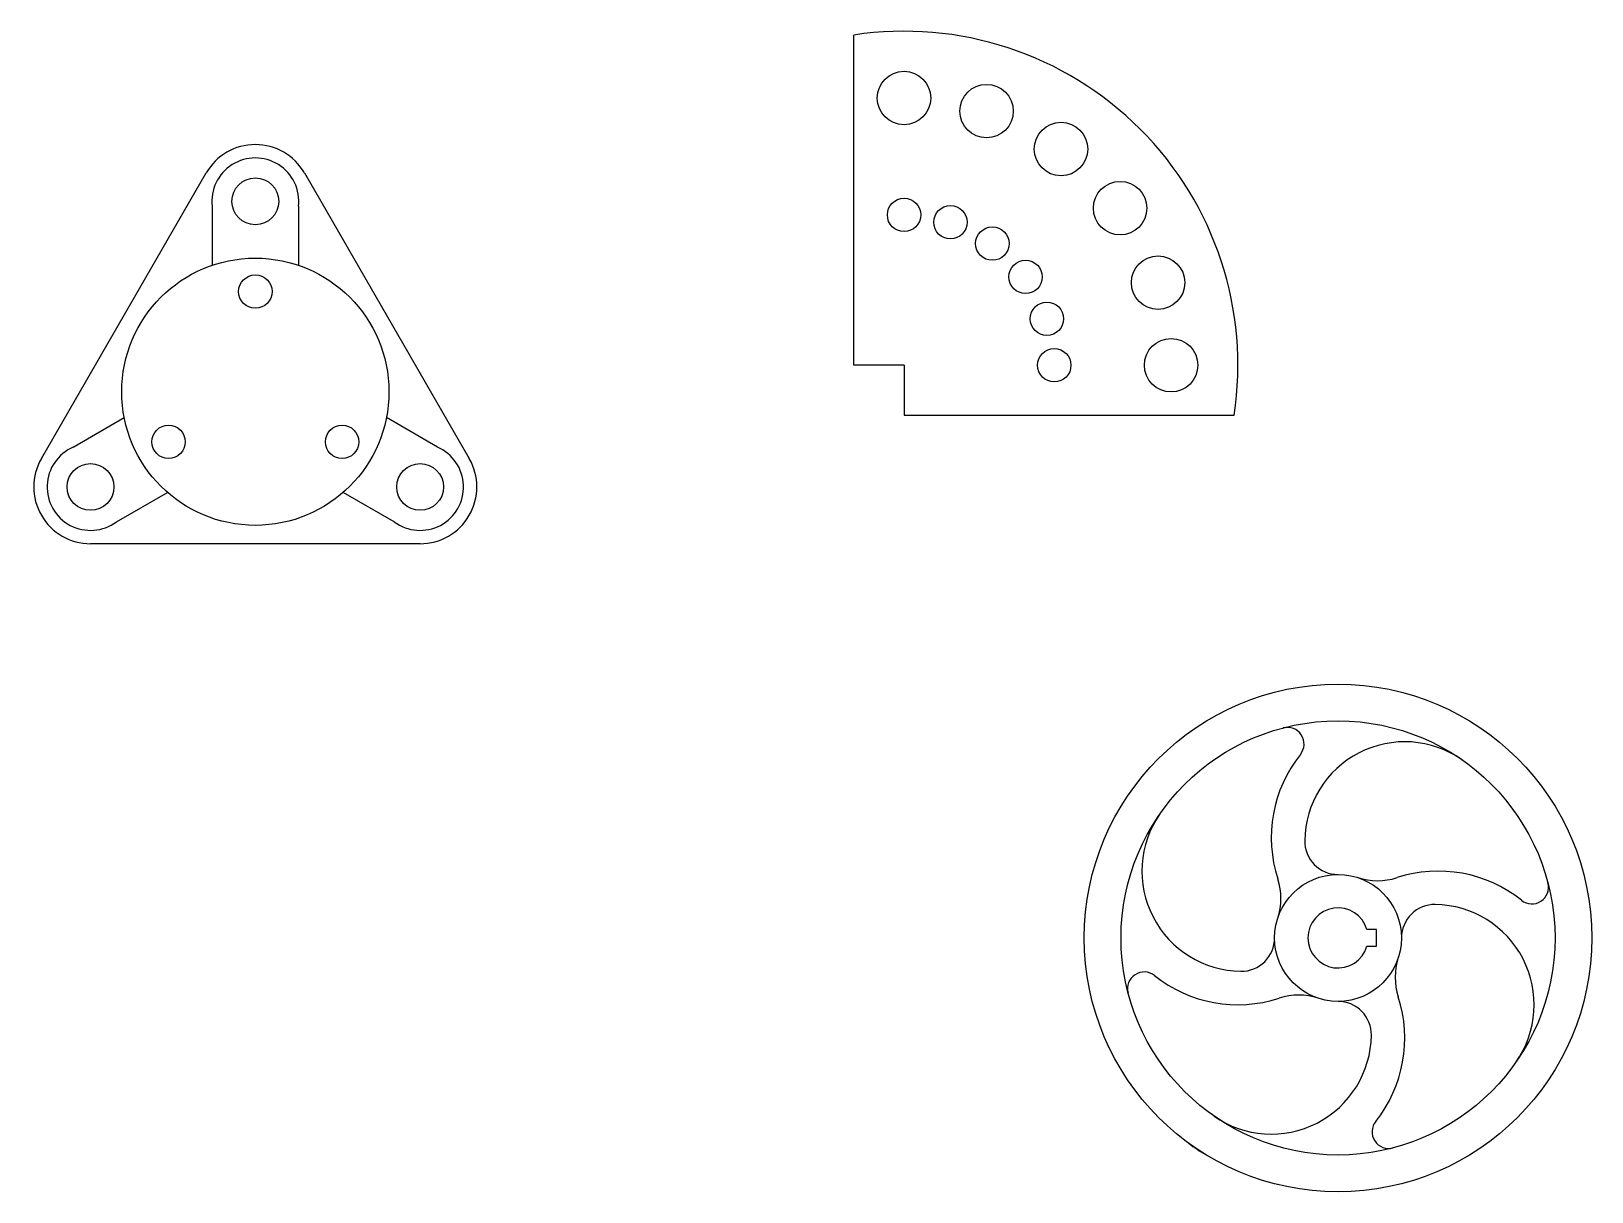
# Model space of a CAD drawing. Header units: millimetres. Extents: x 97 to 2492, y 50 to 1578.
# Drawn here: x 481.6 to 949, y 616.3 to 963.7 of the extents above; entities that cross this region are included whole.
import ezdxf

# ---------------------------------------------------------------- set-up
doc = ezdxf.new("R2010")
doc.units = ezdxf.units.MM

# ---------------------------------------------------------------- blocks, each defined once
blk = doc.blocks.new('*U41')
blk.add_circle((0, 0), 5)
blk = doc.blocks.new('*U42')
at = {"color": 0, "linetype": 'ByBlock', "lineweight": -2, "transparency": 16777216}
for p, rotation in [((729.13, 906.53), 17.99999999999999), ((716.59, 900.13), 35.99999999999999), ((706.63, 890.18), 54), ((700.24, 877.63), 72), ((698.04, 863.73), 90)]:
    blk.add_blockref('*U41', p, dxfattribs=dict(at, rotation=rotation))
blk.add_blockref('*U41', (743.04, 908.73), dxfattribs=at)
blk = doc.blocks.new('*U43')
blk.add_circle((0, 0), 8)
blk = doc.blocks.new('*U44')
at = {"color": 0, "linetype": 'ByBlock', "lineweight": -2, "transparency": 16777216}
for p, rotation in [((743.04, 943.73), 89.99999999999984), ((767.76, 939.81), 71.99999999999989), ((790.06, 928.45), 53.99999999999994), ((807.76, 910.75), 35.99999999999997), ((819.12, 888.45), 17.99999999999997)]:
    blk.add_blockref('*U43', p, dxfattribs=dict(at, rotation=rotation))
blk.add_blockref('*U43', (823.04, 863.73), dxfattribs=at)
blk = doc.blocks.new('*U45')
for p, q in [((-12.92, 1.59), (-12.92, -16.07)), ((12.92, 1.59), (12.92, -16.07))]:
    blk.add_line(p, q)
blk.add_circle((0, 3.07), 7)
blk.add_arc((0, 3.07), 13, 353.452, 186.548)
blk = doc.blocks.new('*U46')
at = {"color": 0, "linetype": 'ByBlock', "lineweight": -2, "transparency": 16777216}
blk.add_blockref('*U45', (548.75, 909.72), dxfattribs=at)
for p, rotation in [((502.04, 828.82), 120), ((595.45, 828.82), 240)]:
    blk.add_blockref('*U45', p, dxfattribs=dict(at, rotation=rotation))
blk = doc.blocks.new('*U47')
blk.add_circle((0, 0), 5)
blk = doc.blocks.new('*U48')
at = {"color": 0, "linetype": 'ByBlock', "lineweight": -2, "transparency": 16777216}
blk.add_blockref('*U47', (548.75, 885.79), dxfattribs=at)
for p, rotation in [((522.76, 840.79), 120), ((574.73, 840.79), 240)]:
    blk.add_blockref('*U47', p, dxfattribs=dict(at, rotation=rotation))
blk = doc.blocks.new('*U53')
for centre, radius, start, end in [((-5.46, 26.52), 10, 89.2097, 180), ((-5.73, 6.52), 30, 325.1539, 89.2097), ((1.66, 14.72), 19, 161.9121, 197.9693), ((-54.46, -3.48), 40, 321.4485, 17.9693), ((-19.27, -31.52), 5, 141.4485, 284.6671)]:
    blk.add_arc(centre, radius, start, end)
blk = doc.blocks.new('*U54')
at = {"color": 0, "linetype": 'ByBlock', "lineweight": -2, "transparency": 16777216}
for p, rotation in [((838.57, 718.78), 180), ((899.55, 726.72), 90.00000000000001), ((846.5, 657.8), 270.0000000000001)]:
    blk.add_blockref('*U53', p, dxfattribs=dict(at, rotation=rotation))
blk.add_blockref('*U53', (907.48, 665.74), dxfattribs=at)

msp = doc.modelspace()

# ---------------------------------------------------------------- linework, layer by layer
for p, q in [((728.038, 863.728), (728.038, 962.597)), ((484.659, 835.788), (534.023, 921.288)), ((563.468, 921.288), (612.831, 835.788)), ((743.038, 863.728), (728.038, 863.728)), ((743.038, 863.728), (743.038, 848.728)), ((743.038, 848.728), (841.907, 848.728)), ((598.109, 810.288), (499.382, 810.288))]:
    msp.add_line(p, q)
msp.add_lwpolyline([(881.671, 689.76), (884.525, 689.76), (884.525, 694.76), (881.671, 694.76)])
for centre, radius in [((548.745, 855.788), 40), ((873.025, 692.26), 76), ((873.025, 692.26), 65), ((873.025, 692.26), 19)]:
    msp.add_circle(centre, radius)
for centre, radius, start, end in [((743.038, 863.728), 100, 351.37307, 98.62693), ((548.745, 912.788), 17, 30, 150), ((499.382, 827.288), 17, 150, 270), ((598.109, 827.288), 17, 270, 30), ((873.025, 692.26), 9, 16.12762, 343.87238), ((853.025, 662.26), 40, 231.92553, 240.69433)]:
    msp.add_arc(centre, radius, start, end)

# ---------------------------------------------------------------- block references
for name in ['*U44', '*U46', '*U48', '*U54']:
    msp.add_blockref(name, (0, 0))
at = {"rotation": 270}
msp.add_blockref('*U42', (-120.69, 1606.767), dxfattribs=at)

doc.saveas('drawing.dxf')
